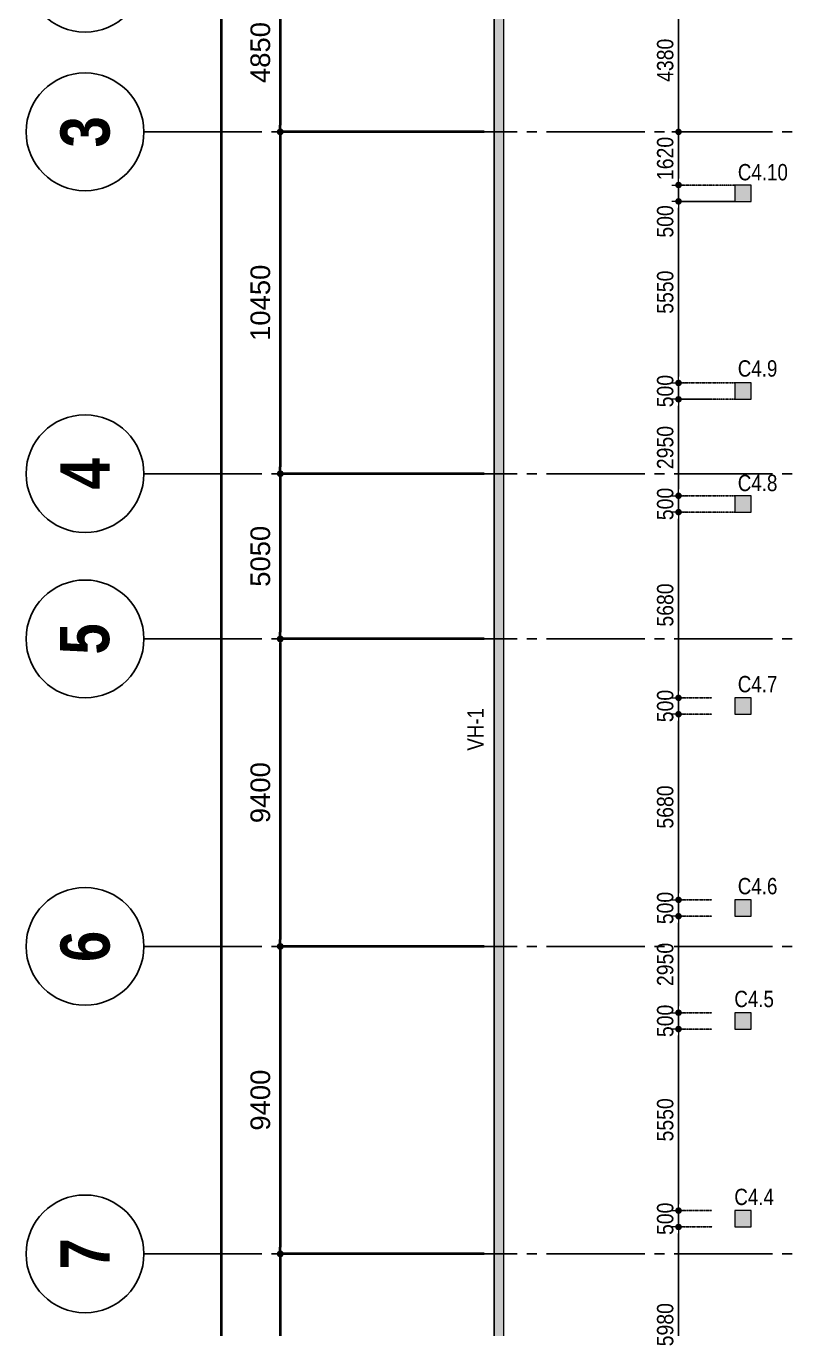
# Model space of a CAD drawing. Header units: millimetres. Extents: x -3973692 to -2843767, y 592734 to 838475.
# Drawn here: x -3773692 to -3750420, y 714437 to 754266 of the extents above; entities that cross this region are included whole.
import ezdxf
from ezdxf.enums import TextEntityAlignment as Align

# ---------------------------------------------------------------- set-up
doc = ezdxf.new("R2010")
doc.units = ezdxf.units.MM
doc.header["$MEASUREMENT"] = 0
doc.header["$PDMODE"] = 3
doc.header["$PDSIZE"] = -20
for name, pattern in [('CHG_XX_Cot_Ham 1$0$MB_Luoi truc$0$HTT Hidden 21', [3, 2, -1]), ('CHG_XX_Luoi truc$0$MB_Luoi truc$0$Center101', [13, 10, -1, 1, -1]), ('DIVIDE2', [15.875, 6.35, -3.175, 0, -3.175, 0, -3.175]), ('HIDDEN5', [2.8375, 1.25, -1.5875])]:
    doc.linetypes.add(name, pattern=pattern)
doc.layers.get('0').update_dxf_attribs({"lineweight": 9})
doc.layers.get('Defpoints').update_dxf_attribs({"color": 10, "lineweight": 0})
for name, color, linetype, lineweight in [("'S_General_Dim_1", 1, 'Continuous', 18), ("'S_General_Divide_3 Intermediate", 3, 'DIVIDE2', 40), ('CHG_XX_Cot_Ham 1$0$Ap0302_PC', 150, 'Continuous', 9), ('CHG_XX_Cot_Ham 1$0$Ap0302_PC @ 1', 150, 'Continuous', 9), ('CHG_XX_Cot_Ham 1$0$Ap0302_PC @ 150 VP1', 150, 'Continuous', 9), ('CHG_XX_Cot_Ham 1$0$Ap0302_PC @ 150 VP2', 150, 'Continuous', 9), ('CHG_XX_Cot_Ham 1$0$Ap0302_PC @ 150 VP3', 150, 'Continuous', 9), ('CHG_XX_Cot_Ham 1$0$Ap0302_PC @ 150 VP4', 150, 'Continuous', 9), ('CHG_XX_Cot_Ham 1$0$Ap0302_PC @ 150 VP5', 150, 'Continuous', 9), ('CHG_XX_Cot_Ham 1$0$Ap0302_PC @ 150 VP6', 150, 'Continuous', 9), ('CHG_XX_Cot_Ham 1$0$Ap0302_PC @ 150 VP7', 150, 'Continuous', 9), ('CHG_XX_Cot_Ham 1$0$Ap0302_PC @ 150 VP8', 150, 'Continuous', 9), ('CHG_XX_Cot_Ham 1$0$Ap0302_PC @ 150 VP9', 150, 'Continuous', 9), ('CHG_XX_Cot_Ham 1$0$Ap0302_PC @ 150 VPModel', 150, 'Continuous', 9), ('CHG_XX_Cot_Ham 1$0$Ap0311_H', 8, 'Continuous', 15), ('CHG_XX_Cot_Ham 1$0$MB_Luoi truc$0$Dim 300', 1, 'Continuous', 5), ('CHG_XX_Cot_Ham 1$0$S_Concrete_Cont_2 Normal', 2, 'Continuous', 13), ('TEXT', 7, 'Continuous', 15)]:
    doc.layers.add(name, color=color, linetype=linetype, lineweight=lineweight)
for name, color, linetype in [('CHG_XX_Cot_Ham 1$0$MB_Cot ham$0$Concrete Line', 6, 'Continuous'), ('CHG_XX_Cot_Ham 1$0$mb_cot tang 1-3$0$Concrete Line', 6, 'Continuous'), ('CHG_XX_Luoi truc$0$Grid', 34, 'Continuous'), ('CHG_XX_Luoi truc$0$Grid Line', 251, 'CHG_XX_Luoi truc$0$MB_Luoi truc$0$Center101')]:
    doc.layers.add(name, color=color, linetype=linetype)
doc.styles.add('arial', font='arial.ttf', dxfattribs={"width": 0.85})
doc.styles.add('CHG_XX_Cot_Ham 1$0$MB_Luoi truc$0$Arial_C', font='arial.ttf')
doc.styles.add('CHG_XX_Luoi truc$0$MB_Luoi truc$0$Grid A-F$0$VNI-HelveCB', font='')
doc.styles.add('TTP-HelCon', font='')
doc.styles.get('CHG_XX_Luoi truc$0$MB_Luoi truc$0$Grid A-F$0$VNI-HelveCB').set_extended_font_data('VNI-Helve-Condense', bold=True)
doc.styles.get('TTP-HelCon').set_extended_font_data('VNI-Helve-Condense')
doc.dimstyles.new('200', dxfattribs={"dimscale": 200, "dimtxt": 2.5, "dimasz": 1, "dimexe": 0, "dimexo": 0, "dimgap": 0.75, "dimtad": 1, "dimdec": 0, "dimrnd": 10, "dimzin": 9, "dimdsep": 46, "dimtxsty": 'arial', "dimblk1": 'DIMDOT', "dimblk2": 'DIMDOT', "dimsah": 1, "dimcen": 2, "dimdle": 3, "dimclre": 8, "dimclrt": 2, "dimadec": 0, "dimazin": 0, "dimtfac": 1, "dimtdec": 0, "dimtix": 1, "dimtmove": 2, "dimatfit": 3, "dimldrblk": 'DIMPIJL', "dimfxl": 1, "dimtvp": 1.8, "dimtolj": 1, "dimtzin": 0, "dimarcsym": 0})
doc.dimstyles.new('CHG_XX_Cot_Ham 1$0$MB_Luoi truc$0$Dim 300 (A1-A2)', dxfattribs={"dimscale": 300, "dimtxt": 2, "dimasz": 0.7, "dimexe": 0, "dimexo": 1, "dimgap": 1, "dimtad": 1, "dimdec": 0, "dimzin": 12, "dimdsep": 46, "dimtxsty": 'CHG_XX_Cot_Ham 1$0$MB_Luoi truc$0$Arial_C', "dimblk": 'CHG_XX_Cot_Ham 1$0$MB_Luoi truc$0$_Dot', "dimcen": 1, "dimclrd": 256, "dimclre": 256, "dimclrt": 3, "dimadec": 0, "dimazin": 0, "dimtfac": 1, "dimtdec": 0, "dimtix": 1, "dimtmove": 2, "dimatfit": 3, "dimldrblk": 'CHG_XX_Cot_Ham 1$0$MB_Luoi truc$0$HTT Arrow 30', "dimfxl": 1, "dimtolj": 1, "dimtzin": 0, "dimarcsym": 0})

# ---------------------------------------------------------------- blocks, each defined once
blk = doc.blocks.new('*U2843')
at = {"layer": 'CHG_XX_Luoi truc$0$Grid', "lineweight": -2}
blk.add_line((0, 441), (0, 438), dxfattribs=at)
blk.add_circle((0, 447), 6, dxfattribs=at)
at = {"layer": 'CHG_XX_Luoi truc$0$Grid Line'}
blk.add_line((0, 0), (0, 438), dxfattribs=at)
at = {"layer": 'CHG_XX_Luoi truc$0$Grid', "lineweight": -2, "style": 'CHG_XX_Luoi truc$0$MB_Luoi truc$0$Grid A-F$0$VNI-HelveCB'}
for tag, p in [('GRIDSUB', (0, 447)), ('GRID', (0, -9))]:
    blk.add_attdef(tag, text='', height=5, dxfattribs=at).set_placement(p, align=Align.MIDDLE)
blk = doc.blocks.new('CHG_XX_Luoi truc')
at = {"layer": 'CHG_XX_Luoi truc$0$Grid', "xscale": 300.0000000000013, "yscale": 300.0000000000013, "zscale": 300.0000000000013, "rotation": 90}
blk.add_blockref('*U2843', (110703, 145900), dxfattribs=at)
at = {"layer": 'CHG_XX_Luoi truc$0$Grid'}
ref = blk.add_blockref('*U2843', (110703, 141050), dxfattribs=dict(at, xscale=300.0000000000013, yscale=300.0000000000013, zscale=300.0000000000013, rotation=90))
ref.add_attrib('GRIDSUB', '3', dxfattribs={"lineweight": -2, "height": 1500, "rotation": 90, "style": 'CHG_XX_Luoi truc$0$MB_Luoi truc$0$Grid A-F$0$VNI-HelveCB'}).set_placement((-23397, 141050), align=Align.MIDDLE)
ref = blk.add_blockref('*U2843', (110703, 130600), dxfattribs=dict(at, xscale=300.0000000000013, yscale=300.0000000000013, zscale=300.0000000000013, rotation=90))
ref.add_attrib('GRIDSUB', '4', dxfattribs={"lineweight": -2, "height": 1500, "rotation": 90, "style": 'CHG_XX_Luoi truc$0$MB_Luoi truc$0$Grid A-F$0$VNI-HelveCB'}).set_placement((-23397, 130600), align=Align.MIDDLE)
ref = blk.add_blockref('*U2843', (110703, 125550), dxfattribs=dict(at, xscale=300.0000000000013, yscale=300.0000000000013, zscale=300.0000000000013, rotation=90))
ref.add_attrib('GRIDSUB', '5', dxfattribs={"lineweight": -2, "height": 1500, "rotation": 90, "style": 'CHG_XX_Luoi truc$0$MB_Luoi truc$0$Grid A-F$0$VNI-HelveCB'}).set_placement((-23397, 125550), align=Align.MIDDLE)
ref = blk.add_blockref('*U2843', (110703, 116150), dxfattribs=dict(at, xscale=300.0000000000013, yscale=300.0000000000013, zscale=300.0000000000013, rotation=90))
ref.add_attrib('GRIDSUB', '6', dxfattribs={"lineweight": -2, "height": 1500, "rotation": 90, "style": 'CHG_XX_Luoi truc$0$MB_Luoi truc$0$Grid A-F$0$VNI-HelveCB'}).set_placement((-23397, 116150), align=Align.MIDDLE)
ref = blk.add_blockref('*U2843', (110703, 106750), dxfattribs=dict(at, xscale=300.0000000000013, yscale=300.0000000000013, zscale=300.0000000000013, rotation=90))
ref.add_attrib('GRIDSUB', '7', dxfattribs={"lineweight": -2, "height": 1500, "rotation": 90, "style": 'CHG_XX_Luoi truc$0$MB_Luoi truc$0$Grid A-F$0$VNI-HelveCB'}).set_placement((-23397, 106750), align=Align.MIDDLE)
blk = doc.blocks.new('CHG_XX_Cot_Ham 1$0$MB_Luoi truc$0$_Dot')
at = {"color": 0, "linetype": 'ByBlock', "lineweight": -2}
blk.add_line((-0.5, 0), (-1, 0), dxfattribs=at)
at = {"color": 0, "linetype": 'ByBlock', "const_width": 0.5}
blk.add_lwpolyline([(-0.25, 0, 1), (0.25, 0, 1)], format="xyb", close=True, dxfattribs=at)
blk = doc.blocks.new('*D2887')
at = {"layer": 'CHG_XX_Cot_Ham 1$0$MB_Luoi truc$0$Dim 300', "lineweight": -2, "transparency": 16777216}
for p, q in [((-11200, 145900), (-17432, 145900)), ((-17432, 145690), (-17432, 141260)), ((-11200, 141050), (-17432, 141050))]:
    blk.add_line(p, q, dxfattribs=at)
at = {"layer": 'Defpoints', "color": 0, "transparency": 16777216}
for p in [(-10900, 145900), (-17432, 141050), (-10900, 141050)]:
    blk.add_point(p, dxfattribs=at)
at = {"layer": 'CHG_XX_Cot_Ham 1$0$MB_Luoi truc$0$Dim 300', "lineweight": -2, "transparency": 16777216, "xscale": 210, "yscale": 210, "zscale": 210}
for p, rotation in [((-17432, 145900), 90), ((-17432, 141050), 270)]:
    blk.add_blockref('CHG_XX_Cot_Ham 1$0$MB_Luoi truc$0$_Dot', p, dxfattribs=dict(at, rotation=rotation))
at = {"layer": 'CHG_XX_Cot_Ham 1$0$MB_Luoi truc$0$Dim 300', "color": 3, "transparency": 16777216, "insert": (-18039, 143475), "char_height": 600, "attachment_point": 5, "rotation": 90, "style": 'CHG_XX_Cot_Ham 1$0$MB_Luoi truc$0$Arial_C'}
blk.add_mtext('\\A1;4850', dxfattribs=at)
blk = doc.blocks.new('CHG_XX_Cot_Ham 1$0$MB_Luoi truc$0$HTT Arrow 30')
blk.add_hatch(color=256).paths.add_polyline_path([(-2.5, 0.375), (-2.5, -0.375), (0, 0)])
at = {"color": 0, "linetype": 'ByBlock', "lineweight": -2}
for p, q in [((0, 0), (-2.5, 0.375)), ((-2.5, -0.375), (-2.5, 0.375)), ((0, 0), (-2.5, -0.375))]:
    blk.add_line(p, q, dxfattribs=at)
blk = doc.blocks.new('*D2888')
at = {"layer": 'CHG_XX_Cot_Ham 1$0$MB_Luoi truc$0$Dim 300', "lineweight": -2, "transparency": 16777216}
for p, q in [((-11200, 141050), (-17432, 141050)), ((-17432, 140840), (-17432, 130810)), ((-11200, 130600), (-17432, 130600))]:
    blk.add_line(p, q, dxfattribs=at)
at = {"layer": 'Defpoints', "color": 0, "transparency": 16777216}
for p in [(-10900, 141050), (-17432, 130600), (-10900, 130600)]:
    blk.add_point(p, dxfattribs=at)
at = {"layer": 'CHG_XX_Cot_Ham 1$0$MB_Luoi truc$0$Dim 300', "lineweight": -2, "transparency": 16777216, "xscale": 210, "yscale": 210, "zscale": 210}
for p, rotation in [((-17432, 141050), 90), ((-17432, 130600), 270)]:
    blk.add_blockref('CHG_XX_Cot_Ham 1$0$MB_Luoi truc$0$_Dot', p, dxfattribs=dict(at, rotation=rotation))
at = {"layer": 'CHG_XX_Cot_Ham 1$0$MB_Luoi truc$0$Dim 300', "color": 3, "transparency": 16777216, "insert": (-18039, 135825), "char_height": 600, "attachment_point": 5, "rotation": 90, "style": 'CHG_XX_Cot_Ham 1$0$MB_Luoi truc$0$Arial_C'}
blk.add_mtext('\\A1;10450', dxfattribs=at)
blk = doc.blocks.new('*D2889')
at = {"layer": 'CHG_XX_Cot_Ham 1$0$MB_Luoi truc$0$Dim 300', "lineweight": -2, "transparency": 16777216}
for p, q in [((-11200, 130600), (-17432, 130600)), ((-17432, 130390), (-17432, 125760)), ((-11200, 125550), (-17432, 125550))]:
    blk.add_line(p, q, dxfattribs=at)
at = {"layer": 'Defpoints', "color": 0, "transparency": 16777216}
for p in [(-10900, 130600), (-17432, 125550), (-10900, 125550)]:
    blk.add_point(p, dxfattribs=at)
at = {"layer": 'CHG_XX_Cot_Ham 1$0$MB_Luoi truc$0$Dim 300', "lineweight": -2, "transparency": 16777216, "xscale": 210, "yscale": 210, "zscale": 210}
for p, rotation in [((-17432, 130600), 90), ((-17432, 125550), 270)]:
    blk.add_blockref('CHG_XX_Cot_Ham 1$0$MB_Luoi truc$0$_Dot', p, dxfattribs=dict(at, rotation=rotation))
at = {"layer": 'CHG_XX_Cot_Ham 1$0$MB_Luoi truc$0$Dim 300', "color": 3, "transparency": 16777216, "insert": (-18039, 128075), "char_height": 600, "attachment_point": 5, "rotation": 90, "style": 'CHG_XX_Cot_Ham 1$0$MB_Luoi truc$0$Arial_C'}
blk.add_mtext('\\A1;5050', dxfattribs=at)
blk = doc.blocks.new('*D2890')
at = {"layer": 'CHG_XX_Cot_Ham 1$0$MB_Luoi truc$0$Dim 300', "lineweight": -2, "transparency": 16777216}
for p, q in [((-11200, 125550), (-17432, 125550)), ((-17432, 125340), (-17432, 116360)), ((-11200, 116150), (-17432, 116150))]:
    blk.add_line(p, q, dxfattribs=at)
at = {"layer": 'Defpoints', "color": 0, "transparency": 16777216}
for p in [(-10900, 125550), (-17432, 116150), (-10900, 116150)]:
    blk.add_point(p, dxfattribs=at)
at = {"layer": 'CHG_XX_Cot_Ham 1$0$MB_Luoi truc$0$Dim 300', "lineweight": -2, "transparency": 16777216, "xscale": 210, "yscale": 210, "zscale": 210}
for p, rotation in [((-17432, 125550), 90), ((-17432, 116150), 270)]:
    blk.add_blockref('CHG_XX_Cot_Ham 1$0$MB_Luoi truc$0$_Dot', p, dxfattribs=dict(at, rotation=rotation))
at = {"layer": 'CHG_XX_Cot_Ham 1$0$MB_Luoi truc$0$Dim 300', "color": 3, "transparency": 16777216, "insert": (-18039, 120850), "char_height": 600, "attachment_point": 5, "rotation": 90, "style": 'CHG_XX_Cot_Ham 1$0$MB_Luoi truc$0$Arial_C'}
blk.add_mtext('\\A1;9400', dxfattribs=at)
blk = doc.blocks.new('*D2891')
at = {"layer": 'CHG_XX_Cot_Ham 1$0$MB_Luoi truc$0$Dim 300', "lineweight": -2, "transparency": 16777216}
for p, q in [((-11200, 116150), (-17432, 116150)), ((-17432, 115940), (-17432, 106960)), ((-11200, 106750), (-17432, 106750))]:
    blk.add_line(p, q, dxfattribs=at)
at = {"layer": 'Defpoints', "color": 0, "transparency": 16777216}
for p in [(-10900, 116150), (-17432, 106750), (-10900, 106750)]:
    blk.add_point(p, dxfattribs=at)
at = {"layer": 'CHG_XX_Cot_Ham 1$0$MB_Luoi truc$0$Dim 300', "lineweight": -2, "transparency": 16777216, "xscale": 210, "yscale": 210, "zscale": 210}
for p, rotation in [((-17432, 116150), 90), ((-17432, 106750), 270)]:
    blk.add_blockref('CHG_XX_Cot_Ham 1$0$MB_Luoi truc$0$_Dot', p, dxfattribs=dict(at, rotation=rotation))
at = {"layer": 'CHG_XX_Cot_Ham 1$0$MB_Luoi truc$0$Dim 300', "color": 3, "transparency": 16777216, "insert": (-18039, 111450), "char_height": 600, "attachment_point": 5, "rotation": 90, "style": 'CHG_XX_Cot_Ham 1$0$MB_Luoi truc$0$Arial_C'}
blk.add_mtext('\\A1;9400', dxfattribs=at)
blk = doc.blocks.new('*D2892')
at = {"layer": 'CHG_XX_Cot_Ham 1$0$MB_Luoi truc$0$Dim 300', "lineweight": -2, "transparency": 16777216}
for p, q in [((-11200, 106750), (-17432, 106750)), ((-17432, 106540), (-17432, 97860)), ((-11200, 97650), (-17432, 97650))]:
    blk.add_line(p, q, dxfattribs=at)
at = {"layer": 'Defpoints', "color": 0, "transparency": 16777216}
for p in [(-10900, 106750), (-17432, 97650), (-10900, 97650)]:
    blk.add_point(p, dxfattribs=at)
at = {"layer": 'CHG_XX_Cot_Ham 1$0$MB_Luoi truc$0$Dim 300', "lineweight": -2, "transparency": 16777216, "xscale": 210, "yscale": 210, "zscale": 210}
for p, rotation in [((-17432, 106750), 90), ((-17432, 97650), 270)]:
    blk.add_blockref('CHG_XX_Cot_Ham 1$0$MB_Luoi truc$0$_Dot', p, dxfattribs=dict(at, rotation=rotation))
at = {"layer": 'CHG_XX_Cot_Ham 1$0$MB_Luoi truc$0$Dim 300', "color": 3, "transparency": 16777216, "insert": (-18039, 102200), "char_height": 600, "attachment_point": 5, "rotation": 90, "style": 'CHG_XX_Cot_Ham 1$0$MB_Luoi truc$0$Arial_C'}
blk.add_mtext('\\A1;9100', dxfattribs=at)
blk = doc.blocks.new('*D2905')
at = {"layer": 'CHG_XX_Cot_Ham 1$0$MB_Luoi truc$0$Dim 300', "lineweight": -2, "transparency": 16777216}
for p, q in [((-11200, 163400), (-19232, 163400)), ((-19232, -8790), (-19232, 163190)), ((-11200, -9000), (-19232, -9000))]:
    blk.add_line(p, q, dxfattribs=at)
at = {"layer": 'Defpoints', "color": 0, "transparency": 16777216}
for p in [(-19232, 163400), (-10900, 163400), (-10900, -9000)]:
    blk.add_point(p, dxfattribs=at)
at = {"layer": 'CHG_XX_Cot_Ham 1$0$MB_Luoi truc$0$Dim 300', "lineweight": -2, "transparency": 16777216, "xscale": 210, "yscale": 210, "zscale": 210}
for p, rotation in [((-19232, 163400), 90), ((-19232, -9000), 270)]:
    blk.add_blockref('CHG_XX_Cot_Ham 1$0$MB_Luoi truc$0$_Dot', p, dxfattribs=dict(at, rotation=rotation))
at = {"layer": 'CHG_XX_Cot_Ham 1$0$MB_Luoi truc$0$Dim 300', "color": 3, "transparency": 16777216, "insert": (-19839, 77200), "char_height": 600, "attachment_point": 5, "rotation": 90, "style": 'CHG_XX_Cot_Ham 1$0$MB_Luoi truc$0$Arial_C'}
blk.add_mtext('\\A1;172400', dxfattribs=at)
blk = doc.blocks.new('*U3243')
at = {"layer": 'CHG_XX_Cot_Ham 1$0$Ap0302_PC @ 1'}
h = blk.add_hatch(color=3, dxfattribs=at)
h.dxf.hatch_style = 1
h.paths.add_polyline_path([(-250, -250), (-250, 250), (250, 250), (250, -250)])
at = {"layer": 'CHG_XX_Cot_Ham 1$0$Ap0302_PC @ 150 VP1'}
h = blk.add_hatch(color=3, dxfattribs=at)
h.dxf.hatch_style = 1
h.paths.add_polyline_path([(-250, -250), (-250, 250), (250, 250), (250, -250)])
at = {"layer": 'CHG_XX_Cot_Ham 1$0$Ap0302_PC @ 150 VP2'}
h = blk.add_hatch(color=3, dxfattribs=at)
h.dxf.hatch_style = 1
h.paths.add_polyline_path([(-250, -250), (-250, 250), (250, 250), (250, -250)])
at = {"layer": 'CHG_XX_Cot_Ham 1$0$Ap0302_PC @ 150 VP3'}
h = blk.add_hatch(color=3, dxfattribs=at)
h.dxf.hatch_style = 1
h.paths.add_polyline_path([(-250, -250), (-250, 250), (250, 250), (250, -250)])
at = {"layer": 'CHG_XX_Cot_Ham 1$0$Ap0302_PC @ 150 VP4'}
h = blk.add_hatch(color=3, dxfattribs=at)
h.dxf.hatch_style = 1
h.paths.add_polyline_path([(-250, -250), (-250, 250), (250, 250), (250, -250)])
at = {"layer": 'CHG_XX_Cot_Ham 1$0$Ap0302_PC @ 150 VP5'}
h = blk.add_hatch(color=3, dxfattribs=at)
h.dxf.hatch_style = 1
h.paths.add_polyline_path([(-250, -250), (-250, 250), (250, 250), (250, -250)])
at = {"layer": 'CHG_XX_Cot_Ham 1$0$Ap0302_PC @ 150 VP6'}
h = blk.add_hatch(color=3, dxfattribs=at)
h.dxf.hatch_style = 1
h.paths.add_polyline_path([(-250, -250), (-250, 250), (250, 250), (250, -250)])
at = {"layer": 'CHG_XX_Cot_Ham 1$0$Ap0302_PC @ 150 VP7'}
h = blk.add_hatch(color=3, dxfattribs=at)
h.dxf.hatch_style = 1
h.paths.add_polyline_path([(-250, -250), (-250, 250), (250, 250), (250, -250)])
at = {"layer": 'CHG_XX_Cot_Ham 1$0$Ap0302_PC @ 150 VP8'}
h = blk.add_hatch(color=3, dxfattribs=at)
h.dxf.hatch_style = 1
h.paths.add_polyline_path([(-250, -250), (-250, 250), (250, 250), (250, -250)])
at = {"layer": 'CHG_XX_Cot_Ham 1$0$Ap0302_PC @ 150 VP9'}
h = blk.add_hatch(color=3, dxfattribs=at)
h.dxf.hatch_style = 1
h.paths.add_polyline_path([(-250, -250), (-250, 250), (250, 250), (250, -250)])
at = {"layer": 'CHG_XX_Cot_Ham 1$0$Ap0302_PC @ 150 VPModel'}
h = blk.add_hatch(color=3, dxfattribs=at)
h.dxf.hatch_style = 1
h.paths.add_polyline_path([(-250, -250), (-250, 250), (250, 250), (250, -250)])
blk = doc.blocks.new('CHG_XX_Cot_Ham 1$0$500x500')
at = {"layer": 'CHG_XX_Cot_Ham 1$0$Ap0302_PC'}
blk.add_lwpolyline([(250, -250), (250, 250), (-250, 250), (-250, -250)], close=True, dxfattribs=at)
blk.add_blockref('*U3243', (0, 0), dxfattribs=at)
blk = doc.blocks.new('PODIUM')
at = {"layer": 'TEXT', "color": 6, "style": 'TTP-HelCon'}
for s, p in [('C4.10', (-80901, 73423)), ('C4.9', (-80903, 67423)), ('C4.8', (-80903, 63923)), ('C4.7', (-80903, 57773)), ('C4.6', (-80903, 51598)), ('C4.5', (-81008, 48148)), ('C4.4', (-81008, 42098))]:
    blk.add_text(s, height=500, dxfattribs=at).set_placement(p)
blk = doc.blocks.new('VH1')
at = {"layer": 'TEXT', "color": 3, "style": 'TTP-HelCon'}
blk.add_text('VH-1', height=500, rotation=90, dxfattribs=at).set_placement((-77632, -41529))
blk = doc.blocks.new('DIMDOT')
for p, q in [((1, 0), (-1, 0)), ((0, -1), (0, 1))]:
    blk.add_line(p, q)
at = {"const_width": 0.5}
blk.add_lwpolyline([(-0.25, 0, 1), (0.25, 0, 1)], format="xyb", close=True, dxfattribs=at)
blk = doc.blocks.new('*D2720')
at = {"layer": "'S_General_Dim_1", "color": 8, "linetype": 'HIDDEN5', "lineweight": -2, "transparency": 16777216}
for p, q in [((-3752740, 755406), (-3753762, 755406)), ((-3752740, 751031), (-3753762, 751031))]:
    blk.add_line(p, q, dxfattribs=at)
at = {"layer": "'S_General_Dim_1", "color": 0, "lineweight": -2, "transparency": 16777216}
blk.add_line((-3753762, 755206), (-3753762, 751231), dxfattribs=at)
at = {"layer": 'Defpoints', "color": 0, "transparency": 16777216}
for p in [(-3752740, 755406), (-3753762, 751031), (-3752740, 751031)]:
    blk.add_point(p, dxfattribs=at)
at = {"layer": "'S_General_Dim_1", "color": 0, "lineweight": -2, "transparency": 16777216, "xscale": 200, "yscale": 200, "zscale": 200}
for p, rotation in [((-3753762, 755406), 90), ((-3753762, 751031), 270)]:
    blk.add_blockref('DIMDOT', p, dxfattribs=dict(at, rotation=rotation))
at = {"layer": "'S_General_Dim_1", "color": 2, "transparency": 16777216, "insert": (-3754167, 753219), "char_height": 500, "attachment_point": 5, "rotation": 90, "style": 'arial'}
blk.add_mtext('\\A1;4380', dxfattribs=at)
blk = doc.blocks.new('DIMPIJL')
at = {"linetype": 'ByBlock'}
blk.add_solid([(-2.5, 0.42), (-2.5, -0.42), (0, 0)], dxfattribs=at)
blk = doc.blocks.new('*D2721')
at = {"layer": "'S_General_Dim_1", "color": 8, "linetype": 'HIDDEN5', "lineweight": -2, "transparency": 16777216}
for p, q in [((-3752740, 751031), (-3753762, 751031)), ((-3752044, 749406), (-3753762, 749406))]:
    blk.add_line(p, q, dxfattribs=at)
at = {"layer": "'S_General_Dim_1", "color": 0, "lineweight": -2, "transparency": 16777216}
blk.add_line((-3753762, 750831), (-3753762, 749606), dxfattribs=at)
at = {"layer": 'Defpoints', "color": 0, "transparency": 16777216}
for p in [(-3752740, 751031), (-3753762, 749406), (-3752044, 749406)]:
    blk.add_point(p, dxfattribs=at)
at = {"layer": "'S_General_Dim_1", "color": 0, "lineweight": -2, "transparency": 16777216, "xscale": 200, "yscale": 200, "zscale": 200}
for p, rotation in [((-3753762, 751031), 90), ((-3753762, 749406), 270)]:
    blk.add_blockref('DIMDOT', p, dxfattribs=dict(at, rotation=rotation))
at = {"layer": "'S_General_Dim_1", "color": 2, "transparency": 16777216, "insert": (-3754167, 750219), "char_height": 500, "attachment_point": 5, "rotation": 90, "style": 'arial'}
blk.add_mtext('\\A1;1620', dxfattribs=at)
blk = doc.blocks.new('*D2722')
at = {"layer": "'S_General_Dim_1", "color": 0, "lineweight": -2, "transparency": 16777216}
for p, q in [((-3753762, 749606), (-3753762, 749806)), ((-3753762, 749406), (-3753762, 748906)), ((-3753762, 748706), (-3753762, 748506))]:
    blk.add_line(p, q, dxfattribs=at)
at = {"layer": "'S_General_Dim_1", "color": 8, "linetype": 'HIDDEN5', "lineweight": -2, "transparency": 16777216}
for p, q in [((-3752044, 749406), (-3753762, 749406)), ((-3752045, 748906), (-3753762, 748906))]:
    blk.add_line(p, q, dxfattribs=at)
at = {"layer": 'Defpoints', "color": 0, "transparency": 16777216}
for p in [(-3752044, 749406), (-3753762, 748906), (-3752045, 748906)]:
    blk.add_point(p, dxfattribs=at)
at = {"layer": "'S_General_Dim_1", "color": 0, "lineweight": -2, "transparency": 16777216, "xscale": 200, "yscale": 200, "zscale": 200}
for p, rotation in [((-3753762, 749406), 270), ((-3753762, 748906), 90)]:
    blk.add_blockref('DIMDOT', p, dxfattribs=dict(at, rotation=rotation))
at = {"layer": "'S_General_Dim_1", "color": 2, "transparency": 16777216, "insert": (-3754167, 748293), "char_height": 500, "attachment_point": 5, "rotation": 90, "style": 'arial'}
blk.add_mtext('\\A1;500', dxfattribs=at)
blk = doc.blocks.new('*D2723')
at = {"layer": "'S_General_Dim_1", "color": 8, "linetype": 'HIDDEN5', "lineweight": -2, "transparency": 16777216}
for p, q in [((-3752044, 748906), (-3753762, 748906)), ((-3752045, 743356), (-3753762, 743356))]:
    blk.add_line(p, q, dxfattribs=at)
at = {"layer": "'S_General_Dim_1", "color": 0, "lineweight": -2, "transparency": 16777216}
blk.add_line((-3753762, 748706), (-3753762, 743556), dxfattribs=at)
at = {"layer": 'Defpoints', "color": 0, "transparency": 16777216}
for p in [(-3752044, 748906), (-3753762, 743356), (-3752045, 743356)]:
    blk.add_point(p, dxfattribs=at)
at = {"layer": "'S_General_Dim_1", "color": 0, "lineweight": -2, "transparency": 16777216, "xscale": 200, "yscale": 200, "zscale": 200}
for p, rotation in [((-3753762, 748906), 90), ((-3753762, 743356), 270)]:
    blk.add_blockref('DIMDOT', p, dxfattribs=dict(at, rotation=rotation))
at = {"layer": "'S_General_Dim_1", "color": 2, "transparency": 16777216, "insert": (-3754167, 746131), "char_height": 500, "attachment_point": 5, "rotation": 90, "style": 'arial'}
blk.add_mtext('\\A1;5550', dxfattribs=at)
blk = doc.blocks.new('*D2724')
at = {"layer": "'S_General_Dim_1", "color": 0, "lineweight": -2, "transparency": 16777216}
for p, q in [((-3753762, 743556), (-3753762, 743756)), ((-3753762, 743356), (-3753762, 742856)), ((-3753762, 742656), (-3753762, 742456))]:
    blk.add_line(p, q, dxfattribs=at)
at = {"layer": "'S_General_Dim_1", "color": 8, "linetype": 'HIDDEN5', "lineweight": -2, "transparency": 16777216}
for p, q in [((-3752045, 743356), (-3753762, 743356)), ((-3752045, 742856), (-3753762, 742856))]:
    blk.add_line(p, q, dxfattribs=at)
at = {"layer": 'Defpoints', "color": 0, "transparency": 16777216}
for p in [(-3752045, 743356), (-3753762, 742856), (-3752045, 742856)]:
    blk.add_point(p, dxfattribs=at)
at = {"layer": "'S_General_Dim_1", "color": 0, "lineweight": -2, "transparency": 16777216, "xscale": 200, "yscale": 200, "zscale": 200}
for p, rotation in [((-3753762, 743356), 270), ((-3753762, 742856), 90)]:
    blk.add_blockref('DIMDOT', p, dxfattribs=dict(at, rotation=rotation))
at = {"layer": "'S_General_Dim_1", "color": 2, "transparency": 16777216, "insert": (-3754167, 743106), "char_height": 500, "attachment_point": 5, "rotation": 90, "style": 'arial'}
blk.add_mtext('\\A1;500', dxfattribs=at)
blk = doc.blocks.new('*D2725')
at = {"layer": "'S_General_Dim_1", "color": 8, "linetype": 'HIDDEN5', "lineweight": -2, "transparency": 16777216}
for p, q in [((-3752744, 742856), (-3753762, 742856)), ((-3752045, 739906), (-3753762, 739906))]:
    blk.add_line(p, q, dxfattribs=at)
at = {"layer": "'S_General_Dim_1", "color": 0, "lineweight": -2, "transparency": 16777216}
blk.add_line((-3753762, 742656), (-3753762, 740106), dxfattribs=at)
at = {"layer": 'Defpoints', "color": 0, "transparency": 16777216}
for p in [(-3752744, 742856), (-3753762, 739906), (-3752045, 739906)]:
    blk.add_point(p, dxfattribs=at)
at = {"layer": "'S_General_Dim_1", "color": 0, "lineweight": -2, "transparency": 16777216, "xscale": 200, "yscale": 200, "zscale": 200}
for p, rotation in [((-3753762, 742856), 90), ((-3753762, 739906), 270)]:
    blk.add_blockref('DIMDOT', p, dxfattribs=dict(at, rotation=rotation))
at = {"layer": "'S_General_Dim_1", "color": 2, "transparency": 16777216, "insert": (-3754167, 741381), "char_height": 500, "attachment_point": 5, "rotation": 90, "style": 'arial'}
blk.add_mtext('\\A1;2950', dxfattribs=at)
blk = doc.blocks.new('*D2726')
at = {"layer": "'S_General_Dim_1", "color": 0, "lineweight": -2, "transparency": 16777216}
for p, q in [((-3753762, 740106), (-3753762, 740306)), ((-3753762, 739906), (-3753762, 739406)), ((-3753762, 739206), (-3753762, 739006))]:
    blk.add_line(p, q, dxfattribs=at)
at = {"layer": "'S_General_Dim_1", "color": 8, "linetype": 'HIDDEN5', "lineweight": -2, "transparency": 16777216}
for p, q in [((-3752045, 739906), (-3753762, 739906)), ((-3752045, 739406), (-3753762, 739406))]:
    blk.add_line(p, q, dxfattribs=at)
at = {"layer": 'Defpoints', "color": 0, "transparency": 16777216}
for p in [(-3752045, 739906), (-3753762, 739406), (-3752045, 739406)]:
    blk.add_point(p, dxfattribs=at)
at = {"layer": "'S_General_Dim_1", "color": 0, "lineweight": -2, "transparency": 16777216, "xscale": 200, "yscale": 200, "zscale": 200}
for p, rotation in [((-3753762, 739906), 270), ((-3753762, 739406), 90)]:
    blk.add_blockref('DIMDOT', p, dxfattribs=dict(at, rotation=rotation))
at = {"layer": "'S_General_Dim_1", "color": 2, "transparency": 16777216, "insert": (-3754167, 739656), "char_height": 500, "attachment_point": 5, "rotation": 90, "style": 'arial'}
blk.add_mtext('\\A1;500', dxfattribs=at)
blk = doc.blocks.new('*D2727')
at = {"layer": "'S_General_Dim_1", "color": 8, "linetype": 'HIDDEN5', "lineweight": -2, "transparency": 16777216}
for p, q in [((-3752045, 739406), (-3753762, 739406)), ((-3752740, 733729), (-3753762, 733729))]:
    blk.add_line(p, q, dxfattribs=at)
at = {"layer": "'S_General_Dim_1", "color": 0, "lineweight": -2, "transparency": 16777216}
blk.add_line((-3753762, 739206), (-3753762, 733929), dxfattribs=at)
at = {"layer": 'Defpoints', "color": 0, "transparency": 16777216}
for p in [(-3752045, 739406), (-3753762, 733729), (-3752740, 733729)]:
    blk.add_point(p, dxfattribs=at)
at = {"layer": "'S_General_Dim_1", "color": 0, "lineweight": -2, "transparency": 16777216, "xscale": 200, "yscale": 200, "zscale": 200}
for p, rotation in [((-3753762, 739406), 90), ((-3753762, 733729), 270)]:
    blk.add_blockref('DIMDOT', p, dxfattribs=dict(at, rotation=rotation))
at = {"layer": "'S_General_Dim_1", "color": 2, "transparency": 16777216, "insert": (-3754167, 736567), "char_height": 500, "attachment_point": 5, "rotation": 90, "style": 'arial'}
blk.add_mtext('\\A1;5680', dxfattribs=at)
blk = doc.blocks.new('*D2728')
at = {"layer": "'S_General_Dim_1", "color": 0, "lineweight": -2, "transparency": 16777216}
for p, q in [((-3753762, 733929), (-3753762, 734129)), ((-3753762, 733729), (-3753762, 733229)), ((-3753762, 733029), (-3753762, 732829))]:
    blk.add_line(p, q, dxfattribs=at)
at = {"layer": "'S_General_Dim_1", "color": 8, "linetype": 'HIDDEN5', "lineweight": -2, "transparency": 16777216}
for p, q in [((-3752740, 733729), (-3753762, 733729)), ((-3752740, 733229), (-3753762, 733229))]:
    blk.add_line(p, q, dxfattribs=at)
at = {"layer": 'Defpoints', "color": 0, "transparency": 16777216}
for p in [(-3752740, 733729), (-3753762, 733229), (-3752740, 733229)]:
    blk.add_point(p, dxfattribs=at)
at = {"layer": "'S_General_Dim_1", "color": 0, "lineweight": -2, "transparency": 16777216, "xscale": 200, "yscale": 200, "zscale": 200}
for p, rotation in [((-3753762, 733729), 270), ((-3753762, 733229), 90)]:
    blk.add_blockref('DIMDOT', p, dxfattribs=dict(at, rotation=rotation))
at = {"layer": "'S_General_Dim_1", "color": 2, "transparency": 16777216, "insert": (-3754167, 733479), "char_height": 500, "attachment_point": 5, "rotation": 90, "style": 'arial'}
blk.add_mtext('\\A1;500', dxfattribs=at)
blk = doc.blocks.new('*D2729')
at = {"layer": "'S_General_Dim_1", "color": 8, "linetype": 'HIDDEN5', "lineweight": -2, "transparency": 16777216}
for p, q in [((-3752740, 733229), (-3753762, 733229)), ((-3752740, 727554), (-3753762, 727554))]:
    blk.add_line(p, q, dxfattribs=at)
at = {"layer": "'S_General_Dim_1", "color": 0, "lineweight": -2, "transparency": 16777216}
blk.add_line((-3753762, 733029), (-3753762, 727754), dxfattribs=at)
at = {"layer": 'Defpoints', "color": 0, "transparency": 16777216}
for p in [(-3752740, 733229), (-3753762, 727554), (-3752740, 727554)]:
    blk.add_point(p, dxfattribs=at)
at = {"layer": "'S_General_Dim_1", "color": 0, "lineweight": -2, "transparency": 16777216, "xscale": 200, "yscale": 200, "zscale": 200}
for p, rotation in [((-3753762, 733229), 90), ((-3753762, 727554), 270)]:
    blk.add_blockref('DIMDOT', p, dxfattribs=dict(at, rotation=rotation))
at = {"layer": "'S_General_Dim_1", "color": 2, "transparency": 16777216, "insert": (-3754167, 730391), "char_height": 500, "attachment_point": 5, "rotation": 90, "style": 'arial'}
blk.add_mtext('\\A1;5680', dxfattribs=at)
blk = doc.blocks.new('*D2730')
at = {"layer": "'S_General_Dim_1", "color": 0, "lineweight": -2, "transparency": 16777216}
for p, q in [((-3753762, 727754), (-3753762, 727954)), ((-3753762, 727554), (-3753762, 727054)), ((-3753762, 726854), (-3753762, 726654))]:
    blk.add_line(p, q, dxfattribs=at)
at = {"layer": "'S_General_Dim_1", "color": 8, "linetype": 'HIDDEN5', "lineweight": -2, "transparency": 16777216}
for p, q in [((-3752740, 727554), (-3753762, 727554)), ((-3752740, 727054), (-3753762, 727054))]:
    blk.add_line(p, q, dxfattribs=at)
at = {"layer": 'Defpoints', "color": 0, "transparency": 16777216}
for p in [(-3752740, 727554), (-3753762, 727054), (-3752740, 727054)]:
    blk.add_point(p, dxfattribs=at)
at = {"layer": "'S_General_Dim_1", "color": 0, "lineweight": -2, "transparency": 16777216, "xscale": 200, "yscale": 200, "zscale": 200}
for p, rotation in [((-3753762, 727554), 270), ((-3753762, 727054), 90)]:
    blk.add_blockref('DIMDOT', p, dxfattribs=dict(at, rotation=rotation))
at = {"layer": "'S_General_Dim_1", "color": 2, "transparency": 16777216, "insert": (-3754167, 727304), "char_height": 500, "attachment_point": 5, "rotation": 90, "style": 'arial'}
blk.add_mtext('\\A1;500', dxfattribs=at)
blk = doc.blocks.new('*D2731')
at = {"layer": "'S_General_Dim_1", "color": 8, "linetype": 'HIDDEN5', "lineweight": -2, "transparency": 16777216}
for p, q in [((-3752740, 727054), (-3753762, 727054)), ((-3752740, 724104), (-3753762, 724104))]:
    blk.add_line(p, q, dxfattribs=at)
at = {"layer": "'S_General_Dim_1", "color": 0, "lineweight": -2, "transparency": 16777216}
blk.add_line((-3753762, 726854), (-3753762, 724304), dxfattribs=at)
at = {"layer": 'Defpoints', "color": 0, "transparency": 16777216}
for p in [(-3752740, 727054), (-3753762, 724104), (-3752740, 724104)]:
    blk.add_point(p, dxfattribs=at)
at = {"layer": "'S_General_Dim_1", "color": 0, "lineweight": -2, "transparency": 16777216, "xscale": 200, "yscale": 200, "zscale": 200}
for p, rotation in [((-3753762, 727054), 90), ((-3753762, 724104), 270)]:
    blk.add_blockref('DIMDOT', p, dxfattribs=dict(at, rotation=rotation))
at = {"layer": "'S_General_Dim_1", "color": 2, "transparency": 16777216, "insert": (-3754167, 725579), "char_height": 500, "attachment_point": 5, "rotation": 90, "style": 'arial'}
blk.add_mtext('\\A1;2950', dxfattribs=at)
blk = doc.blocks.new('*D2732')
at = {"layer": "'S_General_Dim_1", "color": 0, "lineweight": -2, "transparency": 16777216}
for p, q in [((-3753762, 724304), (-3753762, 724504)), ((-3753762, 724104), (-3753762, 723604)), ((-3753762, 723404), (-3753762, 723204))]:
    blk.add_line(p, q, dxfattribs=at)
at = {"layer": "'S_General_Dim_1", "color": 8, "linetype": 'HIDDEN5', "lineweight": -2, "transparency": 16777216}
for p, q in [((-3752740, 724104), (-3753762, 724104)), ((-3752740, 723604), (-3753762, 723604))]:
    blk.add_line(p, q, dxfattribs=at)
at = {"layer": 'Defpoints', "color": 0, "transparency": 16777216}
for p in [(-3752740, 724104), (-3753762, 723604), (-3752740, 723604)]:
    blk.add_point(p, dxfattribs=at)
at = {"layer": "'S_General_Dim_1", "color": 0, "lineweight": -2, "transparency": 16777216, "xscale": 200, "yscale": 200, "zscale": 200}
for p, rotation in [((-3753762, 724104), 270), ((-3753762, 723604), 90)]:
    blk.add_blockref('DIMDOT', p, dxfattribs=dict(at, rotation=rotation))
at = {"layer": "'S_General_Dim_1", "color": 2, "transparency": 16777216, "insert": (-3754167, 723854), "char_height": 500, "attachment_point": 5, "rotation": 90, "style": 'arial'}
blk.add_mtext('\\A1;500', dxfattribs=at)
blk = doc.blocks.new('*D2733')
at = {"layer": "'S_General_Dim_1", "color": 8, "linetype": 'HIDDEN5', "lineweight": -2, "transparency": 16777216}
for p, q in [((-3752740, 723604), (-3753762, 723604)), ((-3752740, 718054), (-3753762, 718054))]:
    blk.add_line(p, q, dxfattribs=at)
at = {"layer": "'S_General_Dim_1", "color": 0, "lineweight": -2, "transparency": 16777216}
blk.add_line((-3753762, 723404), (-3753762, 718254), dxfattribs=at)
at = {"layer": 'Defpoints', "color": 0, "transparency": 16777216}
for p in [(-3752740, 723604), (-3753762, 718054), (-3752740, 718054)]:
    blk.add_point(p, dxfattribs=at)
at = {"layer": "'S_General_Dim_1", "color": 0, "lineweight": -2, "transparency": 16777216, "xscale": 200, "yscale": 200, "zscale": 200}
for p, rotation in [((-3753762, 723604), 90), ((-3753762, 718054), 270)]:
    blk.add_blockref('DIMDOT', p, dxfattribs=dict(at, rotation=rotation))
at = {"layer": "'S_General_Dim_1", "color": 2, "transparency": 16777216, "insert": (-3754167, 720829), "char_height": 500, "attachment_point": 5, "rotation": 90, "style": 'arial'}
blk.add_mtext('\\A1;5550', dxfattribs=at)
blk = doc.blocks.new('*D2734')
at = {"layer": "'S_General_Dim_1", "color": 0, "lineweight": -2, "transparency": 16777216}
for p, q in [((-3753762, 718254), (-3753762, 718454)), ((-3753762, 718054), (-3753762, 717554)), ((-3753762, 717354), (-3753762, 717154))]:
    blk.add_line(p, q, dxfattribs=at)
at = {"layer": "'S_General_Dim_1", "color": 8, "linetype": 'HIDDEN5', "lineweight": -2, "transparency": 16777216}
for p, q in [((-3752740, 718054), (-3753762, 718054)), ((-3752738, 717554), (-3753762, 717554))]:
    blk.add_line(p, q, dxfattribs=at)
at = {"layer": 'Defpoints', "color": 0, "transparency": 16777216}
for p in [(-3752740, 718054), (-3753762, 717554), (-3752738, 717554)]:
    blk.add_point(p, dxfattribs=at)
at = {"layer": "'S_General_Dim_1", "color": 0, "lineweight": -2, "transparency": 16777216, "xscale": 200, "yscale": 200, "zscale": 200}
for p, rotation in [((-3753762, 718054), 270), ((-3753762, 717554), 90)]:
    blk.add_blockref('DIMDOT', p, dxfattribs=dict(at, rotation=rotation))
at = {"layer": "'S_General_Dim_1", "color": 2, "transparency": 16777216, "insert": (-3754167, 717804), "char_height": 500, "attachment_point": 5, "rotation": 90, "style": 'arial'}
blk.add_mtext('\\A1;500', dxfattribs=at)
blk = doc.blocks.new('*D2735')
at = {"layer": "'S_General_Dim_1", "color": 8, "linetype": 'HIDDEN5', "lineweight": -2, "transparency": 16777216}
for p, q in [((-3752738, 717554), (-3753762, 717554)), ((-3752740, 711579), (-3753762, 711579))]:
    blk.add_line(p, q, dxfattribs=at)
at = {"layer": "'S_General_Dim_1", "color": 0, "lineweight": -2, "transparency": 16777216}
blk.add_line((-3753762, 717354), (-3753762, 711779), dxfattribs=at)
at = {"layer": 'Defpoints', "color": 0, "transparency": 16777216}
for p in [(-3752738, 717554), (-3753762, 711579), (-3752740, 711579)]:
    blk.add_point(p, dxfattribs=at)
at = {"layer": "'S_General_Dim_1", "color": 0, "lineweight": -2, "transparency": 16777216, "xscale": 200, "yscale": 200, "zscale": 200}
for p, rotation in [((-3753762, 717554), 90), ((-3753762, 711579), 270)]:
    blk.add_blockref('DIMDOT', p, dxfattribs=dict(at, rotation=rotation))
at = {"layer": "'S_General_Dim_1", "color": 2, "transparency": 16777216, "insert": (-3754167, 714566), "char_height": 500, "attachment_point": 5, "rotation": 90, "style": 'arial'}
blk.add_mtext('\\A1;5980', dxfattribs=at)
blk = doc.blocks.new('CHG_XX_Cot_Ham 1')
at = {"layer": 'CHG_XX_Cot_Ham 1$0$Ap0311_H'}
h = blk.add_hatch(color=256, dxfattribs=at)
h.dxf.hatch_style = 1
h.paths.add_polyline_path([(99639.2, 163400), (-10900, 163400), (-10900, 85450), (-300, 85450), (-300, 84050), (32350, 84050), (32350, -9000), (103575.5, -9000), (106050, -6022), (106050, 158254.3)])
h.paths.add_polyline_path([(99533.7, 163100), (105750, 158110.4), (105750, 90450), (105650, 90450), (105650, 90450), (105750, 90450), (105750, 13850), (105750, 13825.9), (105750, -5913.6), (103434.7, -8700), (93600, -8700), (32650, -8700), (32650, 84350), (0, 84350), (0, 85750), (-10600, 85750), (-10600, 163100), (93600, 163100)], flags=16)
at = {"layer": 'CHG_XX_Cot_Ham 1$0$Ap0302_PC'}
blk.add_lwpolyline([(32350, 84050), (-300, 84050), (-300, 85450), (-10900, 85450), (-10900, 163400), (99639.2, 163400), (106050, 158254.3), (106050, -6022), (103575.5, -9000), (32350, -9000)], close=True, dxfattribs=at)
blk.add_lwpolyline([(105750, 90444), (105750, -5913.6), (103434.7, -8700), (32650, -8700), (32650, 84350), (0, 84350), (0, 85750), (-10600, 85750), (-10600, 163100), (99533.7, 163100), (105750, 158110.4), (105750, 127475.9)], dxfattribs=at)
at = {"layer": 'CHG_XX_Cot_Ham 1$0$MB_Cot ham$0$Concrete Line', "linetype": 'CHG_XX_Cot_Ham 1$0$MB_Luoi truc$0$HTT Hidden 21'}
blk.add_lwpolyline([(99639.2, 163400), (106050, 158254.3), (106050, -6022), (103575.5, -9000), (32350, -9000), (32350, 84050), (-300, 84050), (-300, 85450), (-10900, 85450), (-10900, 163400)], close=True, dxfattribs=at)
at = {"layer": 'CHG_XX_Cot_Ham 1$0$mb_cot tang 1-3$0$Concrete Line'}
blk.add_blockref('CHG_XX_Luoi truc', (0, 0), dxfattribs=at)
at = {"layer": 'CHG_XX_Cot_Ham 1$0$S_Concrete_Cont_2 Normal'}
for p in [(-3298.6, 139175), (-3300, 133125), (-3300, 129675), (-3300, 123497.9), (-3300, 117322.9), (-3300, 113872.9), (-3298.5, 107822.9)]:
    blk.add_blockref('CHG_XX_Cot_Ham 1$0$500x500', p, dxfattribs=at)
at = {"layer": 'CHG_XX_Cot_Ham 1$0$MB_Luoi truc$0$Dim 300'}
for base, p1, p2, picture, middle in [((-19232.2, 163400), (-10900, -9000), (-10900, 163400), '*D2905', (-19838.5, 77200)), ((-17432.2, 141050), (-10900, 145900), (-10900, 141050), '*D2887', (-18038.5, 143475)), ((-17432.2, 130600), (-10900, 141050), (-10900, 130600), '*D2888', (-18038.5, 135825)), ((-17432.2, 125550), (-10900, 130600), (-10900, 125550), '*D2889', (-18038.5, 128075)), ((-17432.2, 116150), (-10900, 125550), (-10900, 116150), '*D2890', (-18038.5, 120850)), ((-17432.2, 106750), (-10900, 116150), (-10900, 106750), '*D2891', (-18038.5, 111450)), ((-17432.2, 97650), (-10900, 106750), (-10900, 97650), '*D2892', (-18038.5, 102200))]:
    dim = blk.add_linear_dim(base=base, p1=p1, p2=p2, angle=90, dimstyle='CHG_XX_Cot_Ham 1$0$MB_Luoi truc$0$Dim 300 (A1-A2)', dxfattribs=at)
    dim.commit()
    dim.dimension.update_dxf_attribs({"geometry": picture, "text_midpoint": middle})

msp = doc.modelspace()

# ---------------------------------------------------------------- block references
at = {"layer": "'S_General_Divide_3 Intermediate"}
msp.add_blockref('CHG_XX_Cot_Ham 1', (-3748495.2, 609981), dxfattribs=at)
at = {"layer": 'TEXT'}
for name, p in [('VH1', (-3682081.2, 773643.2)), ('PODIUM', (-3671048.8, 676125.7))]:
    msp.add_blockref(name, p, dxfattribs=at)

# ---------------------------------------------------------------- dimensions: what is measured, and where the dimension line sits
at = {"layer": "'S_General_Dim_1"}
for base, p1, p2, picture, middle in [((-3753761.6, 751031), (-3752739.7, 755406), (-3752739.7, 751031), '*D2720', (-3754167, 753218.5)), ((-3753761.6, 749406), (-3752739.7, 751031), (-3752043.8, 749406), '*D2721', (-3754166.9, 750218.5)), ((-3753761.6, 743356), (-3752043.8, 748906), (-3752045.2, 743356), '*D2723', (-3754166.9, 746131)), ((-3753761.6, 742856), (-3752045.2, 743356), (-3752045.2, 742856), '*D2724', (-3754166.9, 743106)), ((-3753761.6, 739906), (-3752744.1, 742856), (-3752045.2, 739906), '*D2725', (-3754166.9, 741381)), ((-3753761.6, 739406), (-3752045.2, 739906), (-3752045.2, 739406), '*D2726', (-3754166.9, 739656)), ((-3753761.6, 733728.9), (-3752045.2, 739406), (-3752739.7, 733728.9), '*D2727', (-3754166.9, 736567.5)), ((-3753761.6, 733228.9), (-3752739.7, 733728.9), (-3752739.7, 733228.9), '*D2728', (-3754166.9, 733478.9)), ((-3753761.6, 727553.9), (-3752739.7, 733228.9), (-3752739.7, 727553.9), '*D2729', (-3754166.9, 730391.4)), ((-3753761.6, 727053.9), (-3752739.7, 727553.9), (-3752739.7, 727053.9), '*D2730', (-3754166.9, 727303.9)), ((-3753761.6, 724103.9), (-3752739.7, 727053.9), (-3752739.7, 724103.9), '*D2731', (-3754166.9, 725578.9)), ((-3753761.6, 723603.9), (-3752739.7, 724103.9), (-3752739.7, 723603.9), '*D2732', (-3754166.9, 723853.9)), ((-3753761.6, 718053.9), (-3752739.7, 723603.9), (-3752739.7, 718053.9), '*D2733', (-3754166.9, 720828.9)), ((-3753761.6, 717553.9), (-3752739.7, 718053.9), (-3752738.1, 717553.9), '*D2734', (-3754166.9, 717803.9)), ((-3753761.6, 711578.9), (-3752738.1, 717553.9), (-3752739.7, 711578.9), '*D2735', (-3754166.9, 714566.4))]:
    dim = msp.add_linear_dim(base=base, p1=p1, p2=p2, angle=90, dimstyle='200', dxfattribs=at)
    dim.commit()
    dim.dimension.update_dxf_attribs({"geometry": picture, "text_midpoint": middle})
dim = msp.add_linear_dim(base=(-3753761.6, 748906), p1=(-3752043.8, 749406), p2=(-3752045.2, 748906), angle=90, dimstyle='200', dxfattribs=at)
dim.commit()
dim.dimension.update_dxf_attribs({"geometry": '*D2722', "text_midpoint": (-3754166.9, 748293.5), "dimtype": 160})

doc.saveas('drawing.dxf')
